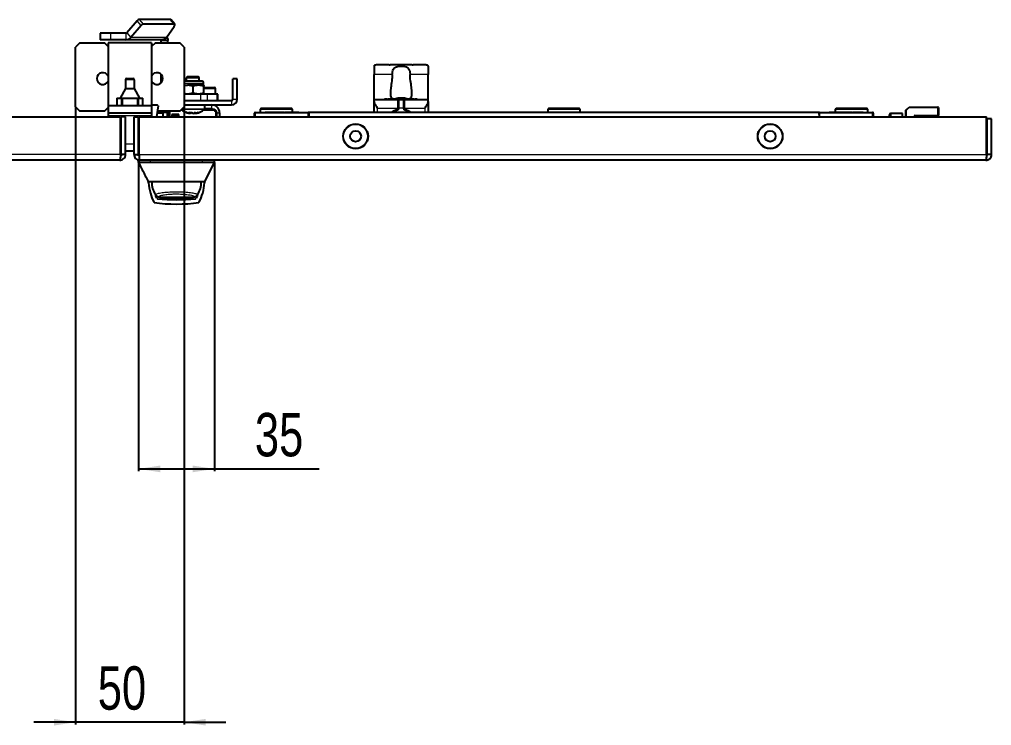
# Model space of a CAD drawing. Header units: millimetres. Extents: x -981 to 2790, y -1547 to 1219.
# Drawn here: x 1969.4 to 2417.3, y -1547.3 to -1221.9 of the extents above; entities that cross this region are included whole.
import ezdxf

# ---------------------------------------------------------------- set-up
doc = ezdxf.new("R2010")
doc.units = ezdxf.units.MM
doc.layers.add('FORMAT', color=7, linetype='Continuous')
doc.styles.add('SLDTEXTSTYLE0', font='TXT', dxfattribs={"width": 0.75})
doc.dimstyles.new('SLDDIMSTYLE0', dxfattribs={"dimtxt": 20, "dimasz": 10, "dimexe": 0, "dimexo": 0.0625, "dimgap": 5, "dimtad": 2, "dimdec": 1, "dimrnd": 1e-09, "dimzin": 12, "dimdsep": 46, "dimtxsty": 'SLDTEXTSTYLE0', "dimsah": 1, "dimcen": 0.09, "dimadec": 0, "dimazin": 3, "dimtfac": 1, "dimtofl": 0, "dimtmove": 0, "dimatfit": 3, "dimfxl": 0, "dimfrac": 2, "dimtolj": 1, "dimtzin": 12, "dimarcsym": 0})
doc.dimstyles.new('SLDDIMSTYLE1', dxfattribs={"dimtxt": 20, "dimasz": 10, "dimexe": 0, "dimexo": 0.0625, "dimgap": 5, "dimtad": 2, "dimdec": 1, "dimrnd": 1e-09, "dimzin": 12, "dimdsep": 46, "dimtxsty": 'SLDTEXTSTYLE0', "dimsah": 1, "dimcen": 0.09, "dimadec": 0, "dimazin": 3, "dimtfac": 1, "dimtmove": 0, "dimatfit": 0, "dimfxl": 0, "dimfrac": 2, "dimtolj": 1, "dimtzin": 12, "dimarcsym": 0})

# ---------------------------------------------------------------- blocks, each defined once
blk = doc.blocks.new('_D_12')
at = {"layer": 'FORMAT'}
for p, q in [((1995.28, -1262.18), (1995.28, -1546.77)), ((2045.28, -1262.18), (2045.28, -1546.77)), ((1995.28, -1545.77), (1976.05, -1545.77)), ((2045.28, -1545.77), (1995.28, -1545.77)), ((2045.28, -1545.77), (2064.51, -1545.77))]:
    blk.add_line(p, q, dxfattribs=at)
for points in [[(1995.28, -1545.77), (1985.28, -1544.23), (1985.28, -1547.31)], [(2045.28, -1545.77), (2055.28, -1547.31), (2055.28, -1544.23)]]:
    blk.add_solid(points, dxfattribs=at)
at = {"layer": 'FORMAT', "insert": (2005.5, -1519.99), "char_height": 20, "attachment_point": 1, "style": 'SLDTEXTSTYLE0'}
blk.add_mtext('50', dxfattribs=at)
blk = doc.blocks.new('_D_13')
at = {"layer": 'FORMAT'}
for p, q in [((2024.28, -1287.78), (2024.28, -1430.03)), ((2059.28, -1287.78), (2059.28, -1430.03)), ((2024.28, -1429.03), (2059.28, -1429.03)), ((2059.28, -1429.03), (2107.44, -1429.03))]:
    blk.add_line(p, q, dxfattribs=at)
for points in [[(2024.28, -1429.03), (2034.28, -1430.57), (2034.28, -1427.49)], [(2059.28, -1429.03), (2049.28, -1427.49), (2049.28, -1430.57)]]:
    blk.add_solid(points, dxfattribs=at)
at = {"layer": 'FORMAT', "insert": (2077.88, -1403.25), "char_height": 20, "attachment_point": 1, "style": 'SLDTEXTSTYLE0'}
blk.add_mtext('35', dxfattribs=at)

msp = doc.modelspace()

# ---------------------------------------------------------------- linework, layer by layer
at = {"color": 7, "linetype": 'Continuous', "lineweight": 25}
for p, q in [((2023.63, -1222.62), (2018.87, -1228.11)), ((2038.88, -1221.91), (2024.74, -1221.91)), ((2041, -1224.13), (2039.17, -1222.01)), ((2025.47, -1224.74), (2020.71, -1230.24)), ((2040.72, -1224.03), (2026.58, -1224.03)), ((2037.17, -1230.24), (2040.75, -1225.12)), ((2006.56, -1228.29), (2006.56, -1231.29)), ((2011.56, -1228.29), (2006.56, -1228.29)), ((2011.56, -1231.29), (2006.56, -1231.29)), ((2018.5, -1228.29), (2011.56, -1228.29)), ((2018.5, -1231.29), (2011.56, -1231.29)), ((2035.03, -1231.29), (2018.5, -1231.29)), ((2037.78, -1231.59), (2034.78, -1231.59)), ((2034.78, -1232.67), (2034.78, -1231.59)), ((2037.78, -1232.67), (2037.78, -1231.59)), ((1997.28, -1232.67), (1995.28, -1234.67)), ((1995.28, -1262.17), (1995.28, -1234.67)), ((1997.28, -1232.67), (2008.53, -1232.67)), ((2010.28, -1234.42), (2008.53, -1232.67)), ((2030.28, -1232.67), (2010.28, -1232.67)), ((2010.28, -1232.67), (2010.28, -1261.67)), ((2032.03, -1232.67), (2030.28, -1234.42)), ((2030.28, -1232.67), (2030.28, -1261.67)), ((2032.03, -1232.67), (2043.28, -1232.67)), ((2045.28, -1234.67), (2043.28, -1232.67)), ((2045.28, -1234.67), (2045.28, -1262.17)), ((2132.78, -1243.44), (2132.78, -1247.27)), ((2139.8, -1242.88), (2134.28, -1242.88)), ((2140.69, -1242.83), (2140.17, -1242.83)), ((2149.88, -1242.77), (2140.69, -1242.77)), ((2150.4, -1242.83), (2149.88, -1242.82)), ((2156.28, -1242.88), (2150.76, -1242.88)), ((2157.78, -1243.44), (2157.78, -1247.27)), ((2018.77, -1249.17), (2021.78, -1249.17)), ((2034.78, -1247.92), (2034.78, -1247.29)), ((2034.78, -1247.92), (2035.23, -1247.92)), ((2034.78, -1251.06), (2034.78, -1247.92)), ((2046.78, -1248.27), (2046.28, -1248.77)), ((2046.28, -1248.77), (2046.28, -1250.27)), ((2052.02, -1248.77), (2046.28, -1248.77)), ((2046.78, -1248.27), (2051.57, -1248.27)), ((2051.57, -1248.27), (2051.78, -1248.27)), ((2052.28, -1248.77), (2051.78, -1248.27)), ((2052.28, -1248.77), (2052.02, -1248.77)), ((2052.28, -1250.27), (2052.28, -1248.77)), ((2067.78, -1258.67), (2067.78, -1249.27)), ((2069.78, -1249.27), (2067.78, -1249.27)), ((2069.78, -1258.67), (2069.78, -1249.27)), ((2132.78, -1258.77), (2132.78, -1247.27)), ((2157.78, -1258.77), (2157.78, -1247.27)), ((2018.27, -1253.67), (2015.78, -1258.17)), ((2018.27, -1249.67), (2018.27, -1253.67)), ((2018.27, -1253.67), (2022.28, -1253.67)), ((2022.28, -1249.67), (2022.28, -1253.67)), ((2022.28, -1253.67), (2024.78, -1258.17)), ((2045.31, -1250.27), (2045.28, -1250.27)), ((2045.28, -1252.27), (2046.88, -1252.27)), ((2045.31, -1250.27), (2053.25, -1250.27)), ((2049.42, -1252.72), (2046.88, -1252.27)), ((2051.88, -1252.27), (2046.88, -1252.27)), ((2049.42, -1255.83), (2049.42, -1252.72)), ((2054.35, -1252.72), (2051.88, -1252.27)), ((2054.28, -1252.27), (2051.88, -1252.27)), ((2054.28, -1252.27), (2054.28, -1251.31)), ((2054.28, -1252.28), (2054.28, -1252.27)), ((2054.34, -1252.31), (2054.28, -1252.28)), ((2054.34, -1252.37), (2054.3, -1252.34)), ((2054.35, -1255.83), (2054.35, -1252.72)), ((2054.35, -1253.27), (2059.18, -1253.27)), ((2059.78, -1256.27), (2059.78, -1253.87)), ((2014.28, -1258.17), (2014.28, -1261.67)), ((2014.28, -1258.17), (2015.78, -1258.17)), ((2015.78, -1258.17), (2024.78, -1258.17)), ((2016.78, -1258.17), (2016.78, -1261.67)), ((2023.78, -1258.17), (2023.78, -1261.67)), ((2024.78, -1258.17), (2026.28, -1258.17)), ((2026.28, -1261.67), (2026.28, -1258.17)), ((2052.97, -1256.27), (2045.28, -1256.27)), ((2049.42, -1255.83), (2046.88, -1256.27)), ((2054.35, -1255.83), (2051.88, -1256.27)), ((2056.05, -1256.27), (2052.97, -1256.27)), ((2054.28, -1256.27), (2054.28, -1256.27)), ((2060.51, -1256.27), (2056.05, -1256.27)), ((2060.78, -1256.27), (2060.51, -1256.27)), ((2060.78, -1259.27), (2060.78, -1256.27)), ((2140.43, -1254.56), (2140.43, -1257.15)), ((2144.56, -1258.45), (2144.53, -1258.22)), ((2144.77, -1258.45), (2144.76, -1258.15)), ((2146.23, -1258.18), (2146.23, -1258.15)), ((2146.78, -1258.26), (2146.79, -1258.22)), ((2150.13, -1257.15), (2150.13, -1254.56)), ((1995.28, -1262.17), (1997.28, -1264.17)), ((2008.53, -1264.17), (2010.28, -1262.42)), ((2030.28, -1261.67), (2010.28, -1261.67)), ((2010.28, -1261.67), (2010.28, -1265.17)), ((2030.28, -1261.27), (2032.91, -1261.27)), ((2030.28, -1261.67), (2030.28, -1265.17)), ((2033.34, -1261.71), (2032.61, -1266.77)), ((2033.34, -1261.71), (2032.91, -1261.27)), ((2043.28, -1264.17), (2045.28, -1262.17)), ((2045.28, -1259.27), (2067.18, -1259.27)), ((2045.28, -1261.27), (2067.18, -1261.27)), ((2054.78, -1263.27), (2054.78, -1261.27)), ((2080.78, -1262.77), (2080.28, -1263.27)), ((2080.78, -1262.77), (2094.78, -1262.77)), ((2095.28, -1263.27), (2094.78, -1262.77)), ((2132.78, -1259.65), (2132.78, -1258.77)), ((2132.78, -1258.77), (2146.28, -1258.77)), ((2132.78, -1264.77), (2132.78, -1259.65)), ((2137.66, -1258.67), (2137.66, -1258.77)), ((2137.8, -1258.67), (2137.8, -1258.77)), ((2137.92, -1258.67), (2137.92, -1258.77)), ((2138.73, -1258.67), (2137.92, -1258.67)), ((2138.73, -1258.67), (2138.73, -1258.77)), ((2138.88, -1258.67), (2138.88, -1258.77)), ((2139, -1258.67), (2139, -1258.77)), ((2139.34, -1258.67), (2139.34, -1258.77)), ((2139.52, -1258.67), (2139.52, -1258.77)), ((2140.05, -1258.67), (2140.05, -1258.77)), ((2140.53, -1258.67), (2140.53, -1258.77)), ((2140.7, -1258.67), (2140.7, -1258.77)), ((2141.16, -1258.67), (2141.16, -1258.77)), ((2141.3, -1258.67), (2141.3, -1258.77)), ((2141.42, -1258.67), (2141.42, -1258.77)), ((2141.73, -1258.67), (2141.73, -1258.77)), ((2143.01, -1258.67), (2141.89, -1258.67)), ((2143.01, -1258.67), (2143.01, -1258.77)), ((2143.15, -1258.67), (2143.15, -1258.77)), ((2143.34, -1258.67), (2143.34, -1258.77)), ((2143.35, -1258.67), (2143.35, -1258.77)), ((2143.94, -1258.67), (2143.35, -1258.67)), ((2143.94, -1258.67), (2143.94, -1258.77)), ((2144.84, -1258.67), (2144.27, -1258.67)), ((2144.28, -1258.77), (2146.28, -1258.77)), ((2144.28, -1262.77), (2144.28, -1258.77)), ((2144.28, -1262.77), (2144.28, -1262.81)), ((2144.84, -1258.67), (2144.84, -1258.77)), ((2144.85, -1258.67), (2144.85, -1258.77)), ((2144.85, -1258.67), (2145.03, -1258.67)), ((2145.03, -1258.67), (2145.03, -1258.67)), ((2145.03, -1258.67), (2145.03, -1258.77)), ((2145.05, -1258.67), (2145.05, -1258.77)), ((2145.2, -1258.67), (2145.2, -1258.77)), ((2146, -1258.67), (2145.2, -1258.67)), ((2146, -1258.67), (2146, -1258.77)), ((2146.14, -1258.67), (2146.14, -1258.77)), ((2146.17, -1258.71), (2146.55, -1258.7)), ((2146.26, -1258.67), (2146.26, -1258.77)), ((2146.28, -1258.77), (2146.28, -1262.77)), ((2146.28, -1262.81), (2146.28, -1262.77)), ((2146.69, -1258.67), (2146.69, -1258.77)), ((2146.78, -1258.77), (2157.78, -1258.77)), ((2146.82, -1258.67), (2146.82, -1258.77)), ((2147.18, -1258.67), (2147.18, -1258.77)), ((2147.44, -1258.67), (2147.44, -1258.77)), ((2147.56, -1258.67), (2147.56, -1258.77)), ((2147.7, -1258.67), (2147.7, -1258.77)), ((2147.82, -1258.67), (2147.82, -1258.77)), ((2148.25, -1258.67), (2148.25, -1258.77)), ((2148.28, -1258.67), (2148.25, -1258.67)), ((2148.29, -1258.67), (2148.29, -1258.77)), ((2148.32, -1258.67), (2148.32, -1258.77)), ((2148.49, -1258.67), (2148.49, -1258.77)), ((2148.84, -1258.67), (2148.84, -1258.77)), ((2149.33, -1258.67), (2149.33, -1258.77)), ((2149.52, -1258.67), (2149.52, -1258.77)), ((2149.87, -1258.67), (2149.87, -1258.77)), ((2150.02, -1258.67), (2150.02, -1258.77)), ((2151.08, -1258.67), (2150.02, -1258.67)), ((2151.08, -1258.67), (2151.08, -1258.77)), ((2151.39, -1258.67), (2151.39, -1258.77)), ((2151.56, -1258.67), (2151.56, -1258.77)), ((2151.93, -1258.67), (2151.93, -1258.77)), ((2152.69, -1258.67), (2151.93, -1258.67)), ((2152.69, -1258.67), (2152.69, -1258.77)), ((2157.78, -1259.65), (2157.78, -1258.77)), ((2157.78, -1259.65), (2157.78, -1264.77)), ((2213.28, -1262.77), (2212.78, -1263.27)), ((2213.28, -1262.77), (2227.28, -1262.77)), ((2227.78, -1263.27), (2227.28, -1262.77)), ((2345.78, -1262.77), (2345.28, -1263.27)), ((2345.78, -1262.77), (2359.78, -1262.77)), ((2360.28, -1263.27), (2359.78, -1262.77)), ((2377.78, -1263.77), (2379.28, -1262.27)), ((2379.36, -1262.47), (2379.28, -1262.27)), ((2379.28, -1262.27), (2392.58, -1262.27)), ((2392.78, -1262.47), (2392.78, -1266.07)), ((1625.58, -1266.77), (2015.98, -1266.77)), ((2008.53, -1264.17), (1997.28, -1264.17)), ((2030.28, -1265.17), (2010.28, -1265.17)), ((2010.28, -1265.17), (2010.28, -1266.26)), ((2010.28, -1266.26), (2010.28, -1266.77)), ((2015.98, -1284.17), (2015.98, -1266.77)), ((2018.28, -1266.77), (2016.28, -1266.77)), ((2016.28, -1284.17), (2016.28, -1266.77)), ((2018.28, -1284.17), (2018.28, -1266.77)), ((2022.28, -1266.77), (2024.28, -1266.77)), ((2022.28, -1284.17), (2022.28, -1266.77)), ((2024.28, -1284.17), (2024.28, -1266.77)), ((2024.58, -1284.17), (2024.58, -1266.77)), ((2024.58, -1266.77), (2414.98, -1266.77)), ((2030.28, -1265.17), (2030.28, -1266.26)), ((2030.28, -1266.26), (2030.28, -1266.77)), ((2035.58, -1265.17), (2032.84, -1265.17)), ((2043.28, -1264.17), (2032.99, -1264.17)), ((2035.65, -1264.17), (2035.58, -1264.87)), ((2035.58, -1266.77), (2035.58, -1264.87)), ((2037.58, -1266.77), (2037.58, -1264.87)), ((2038.28, -1265.17), (2037.58, -1265.17)), ((2038.28, -1265.17), (2038.28, -1266.67)), ((2039.68, -1265.72), (2039.68, -1266.67)), ((2042.88, -1265.72), (2039.68, -1265.72)), ((2039.68, -1266.47), (2042.88, -1266.47)), ((2042.88, -1266.67), (2042.88, -1265.72)), ((2047.92, -1265.13), (2047.92, -1265.17)), ((2048.22, -1264.72), (2048.22, -1265.17)), ((2048.22, -1265.17), (2048.22, -1264.72)), ((2048.39, -1265.17), (2048.22, -1265.14)), ((2048.39, -1264.71), (2048.39, -1265.17)), ((2048.43, -1265.17), (2048.43, -1264.71)), ((2049.19, -1265.09), (2049.19, -1265.17)), ((2049.22, -1265.11), (2049.22, -1265.17)), ((2049.28, -1265.14), (2049.22, -1265.17)), ((2050.13, -1265.17), (2050.13, -1264.85)), ((2050.34, -1265.17), (2050.34, -1265.14)), ((2050.63, -1265.07), (2050.63, -1265.17)), ((2050.66, -1265.07), (2050.66, -1265.17)), ((2058.28, -1263.17), (2054.74, -1263.17)), ((2060.28, -1266.77), (2060.28, -1265.17)), ((2061.58, -1264.87), (2061.58, -1266.77)), ((2077.78, -1266.77), (2077.78, -1265.07)), ((2078.08, -1264.77), (2102.48, -1264.77)), ((2080.28, -1263.27), (2080.28, -1264.77)), ((2095.28, -1263.27), (2080.28, -1263.27)), ((2082.64, -1264.57), (2082.64, -1264.77)), ((2086.45, -1264.57), (2086.45, -1264.77)), ((2086.45, -1264.57), (2087.24, -1264.57)), ((2087.24, -1264.57), (2087.24, -1264.77)), ((2087.24, -1264.57), (2089.12, -1264.57)), ((2088.58, -1264.57), (2088.58, -1264.55)), ((2089.12, -1264.57), (2089.12, -1264.77)), ((2089.12, -1264.57), (2090.17, -1264.57)), ((2090.17, -1264.57), (2090.17, -1264.77)), ((2090.17, -1264.57), (2091.57, -1264.57)), ((2091.74, -1264.55), (2091.74, -1264.77)), ((2091.83, -1264.57), (2091.83, -1264.77)), ((2091.83, -1264.57), (2093.18, -1264.57)), ((2093.18, -1264.57), (2093.18, -1264.77)), ((2093.18, -1264.57), (2095.17, -1264.57)), ((2095.17, -1264.57), (2095.17, -1264.77)), ((2095.17, -1264.57), (2098.13, -1264.57)), ((2095.28, -1264.57), (2095.28, -1263.27)), ((2098.13, -1264.57), (2098.13, -1264.77)), ((2337.78, -1264.77), (2102.78, -1264.77)), ((2102.78, -1264.77), (2102.78, -1265.07)), ((2102.78, -1265.07), (2102.78, -1265.72)), ((2102.78, -1265.72), (2102.78, -1266.77)), ((2212.78, -1263.27), (2212.78, -1264.77)), ((2227.78, -1263.27), (2212.78, -1263.27)), ((2227.78, -1264.77), (2227.78, -1263.27)), ((2337.78, -1264.77), (2337.78, -1265.07)), ((2337.78, -1265.72), (2337.78, -1265.07)), ((2337.78, -1265.72), (2337.78, -1266.77)), ((2338.08, -1264.77), (2362.48, -1264.77)), ((2342.43, -1264.57), (2342.43, -1264.77)), ((2342.43, -1264.57), (2342.78, -1264.57)), ((2342.78, -1264.57), (2342.78, -1264.77)), ((2342.78, -1264.57), (2343.03, -1264.57)), ((2343.03, -1264.57), (2343.03, -1264.77)), ((2343.03, -1264.57), (2343.14, -1264.57)), ((2343.14, -1264.57), (2343.14, -1264.77)), ((2344.17, -1264.57), (2344.17, -1264.77)), ((2344.17, -1264.57), (2344.84, -1264.57)), ((2344.84, -1264.57), (2344.84, -1264.77)), ((2344.84, -1264.57), (2345.18, -1264.57)), ((2345.18, -1264.57), (2345.18, -1264.77)), ((2345.28, -1263.27), (2345.28, -1264.57)), ((2360.28, -1263.27), (2345.28, -1263.27)), ((2348.49, -1264.77), (2348.49, -1264.55)), ((2348.63, -1264.57), (2349.41, -1264.57)), ((2349.41, -1264.57), (2349.41, -1264.77)), ((2349.41, -1264.57), (2350.2, -1264.57)), ((2350.2, -1264.57), (2350.2, -1264.77)), ((2350.2, -1264.57), (2350.69, -1264.57)), ((2350.69, -1264.57), (2350.69, -1264.77)), ((2350.69, -1264.57), (2352.08, -1264.57)), ((2351.72, -1264.55), (2351.72, -1264.57)), ((2352.08, -1264.57), (2352.08, -1264.77)), ((2352.08, -1264.57), (2353.13, -1264.57)), ((2353.13, -1264.57), (2353.13, -1264.77)), ((2354.17, -1264.57), (2354.17, -1264.77)), ((2354.17, -1264.57), (2356.14, -1264.57)), ((2356.14, -1264.57), (2356.14, -1264.77)), ((2356.14, -1264.57), (2358.13, -1264.57)), ((2358.13, -1264.57), (2358.13, -1264.77)), ((2360.28, -1264.77), (2360.28, -1263.27)), ((2362.78, -1265.07), (2362.78, -1266.77)), ((2370.28, -1266.77), (2370.28, -1265.87)), ((2376.28, -1265.27), (2370.88, -1265.27)), ((2376.28, -1266.77), (2376.28, -1265.27)), ((2377.78, -1266.77), (2377.78, -1263.77)), ((2377.98, -1263.86), (2377.78, -1263.77)), ((2381.78, -1266.47), (2381.78, -1266.77)), ((2392.58, -1266.27), (2381.98, -1266.27)), ((2392.78, -1266.47), (2392.78, -1266.07)), ((2392.78, -1266.47), (2392.78, -1266.77)), ((2414.98, -1284.17), (2414.98, -1266.77)), ((2417.28, -1267.77), (2415.28, -1267.77)), ((2415.28, -1284.17), (2415.28, -1267.77)), ((2417.28, -1284.17), (2417.28, -1267.77)), ((2016.28, -1282.67), (2015.98, -1282.67)), ((2018.28, -1284.17), (2016.28, -1284.17)), ((2016.28, -1284.35), (2016.28, -1284.77)), ((2022.28, -1282.67), (2018.28, -1282.67)), ((2022.28, -1284.17), (2024.28, -1284.17)), ((2024.28, -1284.77), (2024.28, -1284.17)), ((2417.28, -1284.17), (2415.28, -1284.17)), ((2015.68, -1286.77), (1625.88, -1286.77)), ((2024.28, -1287.77), (2024.28, -1286.77)), ((2024.88, -1286.77), (2024.28, -1286.77)), ((2414.68, -1286.77), (2024.88, -1286.77)), ((2053.78, -1287.77), (2029.78, -1287.77)), ((2054.78, -1296.77), (2059.31, -1287.72)), ((2059.28, -1287.77), (2059.28, -1286.77)), ((2031.18, -1296.77), (2028.78, -1296.77)), ((2028.82, -1296.77), (2028.82, -1296.98)), ((2052.38, -1296.77), (2031.18, -1296.77)), ((2054.78, -1296.77), (2052.38, -1296.77)), ((2054.74, -1296.98), (2054.74, -1296.77)), ((2035.95, -1303.76), (2047.54, -1303.76)), ((2035.95, -1303.76), (2036.1, -1303.76))]:
    msp.add_line(p, q, dxfattribs=at)
at = {"color": 8, "linetype": 'Continuous', "lineweight": 18}
for p, q in [((2025.47, -1224.74), (2023.63, -1222.62)), ((2026.58, -1224.03), (2024.74, -1221.91)), ((2040.72, -1224.03), (2038.88, -1221.91)), ((2011.56, -1231.29), (2011.56, -1228.29)), ((2018.5, -1228.29), (2018.5, -1231.29)), ((2018.87, -1228.11), (2020.71, -1230.24)), ((2037.17, -1230.24), (2020.71, -1230.24)), ((2141.19, -1247.27), (2132.78, -1247.27)), ((2157.78, -1247.27), (2149.37, -1247.27)), ((2022.28, -1249.67), (2018.27, -1249.67)), ((2045.28, -1251.31), (2054.28, -1251.31)), ((2059.78, -1253.87), (2054.35, -1253.87)), ((2016.28, -1258.17), (2016.28, -1261.67)), ((2024.28, -1258.17), (2024.28, -1261.67)), ((2052.97, -1259.27), (2052.97, -1256.27)), ((2056.05, -1259.27), (2056.05, -1256.27)), ((2060.51, -1259.27), (2060.51, -1256.27)), ((2057.98, -1263.27), (2057.98, -1261.27)), ((2067.18, -1259.27), (2067.18, -1261.27)), ((2067.78, -1258.67), (2069.78, -1258.67)), ((2134.28, -1262.77), (2143.78, -1262.77)), ((2134.28, -1262.77), (2134.28, -1264.77)), ((2141.89, -1258.67), (2141.89, -1258.77)), ((2143.78, -1262.77), (2143.78, -1258.77)), ((2143.78, -1262.77), (2144.28, -1262.77)), ((2143.78, -1262.81), (2143.78, -1262.77)), ((2143.78, -1262.81), (2144.28, -1262.81)), ((2146.28, -1262.77), (2144.28, -1262.77)), ((2146.28, -1262.77), (2146.78, -1262.77)), ((2146.28, -1262.81), (2146.78, -1262.81)), ((2146.78, -1258.77), (2146.78, -1262.77)), ((2146.78, -1262.77), (2146.78, -1262.81)), ((2146.78, -1262.77), (2156.28, -1262.77)), ((2156.28, -1264.77), (2156.28, -1262.77)), ((2379.36, -1262.47), (2377.98, -1263.86)), ((2392.58, -1262.47), (2379.36, -1262.47)), ((2392.58, -1262.47), (2392.58, -1262.27)), ((2392.58, -1266.07), (2392.58, -1262.47)), ((2392.78, -1262.47), (2392.58, -1262.47)), ((2030.28, -1266.26), (2010.28, -1266.26)), ((2032.9, -1264.77), (2035.58, -1264.77)), ((2037.58, -1264.87), (2035.58, -1264.87)), ((2037.58, -1264.77), (2038.36, -1264.77)), ((2038.78, -1266.77), (2038.78, -1265.17)), ((2043.78, -1263.67), (2044.47, -1263.67)), ((2054.22, -1263.47), (2043.98, -1263.47)), ((2054.31, -1263.27), (2044.18, -1263.27)), ((2054.1, -1263.67), (2058.28, -1263.67)), ((2054.68, -1263.47), (2054.22, -1263.47)), ((2054.78, -1263.27), (2054.31, -1263.27)), ((2059.78, -1265.17), (2059.78, -1266.77)), ((2060.22, -1264.87), (2061.58, -1264.87)), ((2078.08, -1265.07), (2077.78, -1265.07)), ((2078.08, -1264.77), (2078.08, -1265.07)), ((2078.08, -1265.07), (2078.08, -1266.77)), ((2102.48, -1265.07), (2078.08, -1265.07)), ((2083.87, -1264.57), (2083.87, -1264.77)), ((2102.48, -1264.77), (2102.48, -1265.07)), ((2102.48, -1266.77), (2102.48, -1265.07)), ((2102.78, -1265.07), (2102.48, -1265.07)), ((2143.42, -1263.29), (2143.56, -1263.77)), ((2147.01, -1263.77), (2147.14, -1263.29)), ((2338.08, -1265.07), (2337.78, -1265.07)), ((2338.08, -1265.07), (2338.08, -1264.77)), ((2362.48, -1265.07), (2338.08, -1265.07)), ((2338.08, -1265.07), (2338.08, -1266.77)), ((2346.91, -1264.57), (2346.91, -1264.77)), ((2362.48, -1264.77), (2362.48, -1265.07)), ((2362.48, -1266.77), (2362.48, -1265.07)), ((2362.78, -1265.07), (2362.48, -1265.07)), ((2370.88, -1265.27), (2370.88, -1266.77)), ((2377.98, -1263.86), (2377.98, -1266.77)), ((2381.58, -1266.77), (2381.58, -1266.47)), ((2381.78, -1266.47), (2381.58, -1266.47)), ((2381.98, -1266.47), (2381.78, -1266.47)), ((2381.98, -1266.07), (2392.58, -1266.07)), ((2381.98, -1266.27), (2381.98, -1266.07)), ((2381.98, -1266.27), (2381.98, -1266.47)), ((2392.58, -1266.47), (2381.98, -1266.47)), ((2381.98, -1266.47), (2381.98, -1266.77)), ((2392.78, -1266.07), (2392.58, -1266.07)), ((2392.58, -1266.27), (2392.58, -1266.07)), ((2392.58, -1266.27), (2392.58, -1266.47)), ((2392.78, -1266.47), (2392.58, -1266.47)), ((2392.58, -1266.77), (2392.58, -1266.47)), ((2016.28, -1279.41), (2015.98, -1279.41)), ((2022.28, -1279.41), (2018.28, -1279.41)), ((2015.98, -1284.17), (1625.58, -1284.17)), ((2024.58, -1284.17), (2414.98, -1284.17)), ((2029.78, -1287.77), (2029.78, -1286.77)), ((2053.78, -1287.77), (2053.78, -1286.77))]:
    msp.add_line(p, q, dxfattribs=at)
at = {"color": 7, "linetype": 'Continuous', "lineweight": 25, "flags": 128}
for points in [[(2040.75, -1225.12), (2040.89, -1224.89), (2040.99, -1224.68), (2041.05, -1224.5), (2041.07, -1224.33), (2041.05, -1224.2), (2040.98, -1224.11), (2040.87, -1224.05), (2040.72, -1224.03)], [(2050.63, -1265.13), (2050.62, -1265.13), (2050.34, -1265.17)], [(2415.28, -1273.27), (2415.14, -1273.02), (2414.98, -1272.76)], [(2414.98, -1281.79), (2415.14, -1281.52), (2415.28, -1281.27)], [(2032.66, -1304.21), (2032.3, -1303.31), (2032.2, -1303.04)], [(2051.47, -1302.72), (2051.25, -1303.31), (2050.9, -1304.21)]]:
    msp.add_lwpolyline(points, dxfattribs=at)
at = {"color": 8, "linetype": 'Continuous', "lineweight": 18, "flags": 128}
for points in [[(2414.98, -1273.35), (2415.27, -1273.94), (2415.28, -1273.96)], [(2415.28, -1280.59), (2415.27, -1280.61), (2414.98, -1281.2)]]:
    msp.add_lwpolyline(points, dxfattribs=at)
at = {"color": 7, "linetype": 'Continuous', "lineweight": 25}
for centre, radius in [((2124.28, -1275.77), 5.75), ((2315.28, -1275.77), 5.75), ((2124.28, -1275.77), 2.5), ((2315.28, -1275.77), 2.5)]:
    msp.add_circle(centre, radius, dxfattribs=at)
at = {"color": 8, "linetype": 'Continuous', "lineweight": 18}
for centre in [(2124.28, -1275.77), (2315.28, -1275.77)]:
    msp.add_circle(centre, 5.5, dxfattribs=at)
at = {"color": 7, "linetype": 'Continuous', "lineweight": 25}
for centre, radius, start, end in [((2025.16, -1223.79), 1.93, 102.4839, 142.4022), ((2038.92, -1222.25), 0.349, 43.9283, 95.9288), ((2027, -1225.91), 1.93, 102.4839, 142.4022), ((2018.49, -1227.8), 0.488, 270.8794, 320.2435), ((2018.46, -1228.36), 2.93, 270.8794, 320.2435), ((2007.78, -1249.17), 2.75, 24.62, 335.38), ((2018.77, -1249.67), 0.5, 90, 180), ((2021.78, -1249.67), 0.5, 0, 90), ((2032.78, -1249.17), 2.75, 204.62, 155.38), ((2053.25, -1251.31), 1.03, 0, 90), ((2059.18, -1253.87), 0.6, 0, 90), ((2145.28, -1266.07), 8, 100.361, 108.4448), ((2144.52, -1261.93), 3.79, 92.8918, 101.4174), ((2145.4, -1260.4), 2.34, 111.7218, 124.6037), ((2144.6, -1265.71), 7.26, 85.7578, 94.2422), ((2144.24, -1258.74), 0.598, 60.5239, 80.9896), ((2145.03, -1265.7), 7.56, 92.0564, 94.6598), ((2144.55, -1262.49), 4.35, 79.331, 87.2142), ((2148.53, -1259.2), 3.47, 163.5344, 167.7658), ((2146.01, -1262.49), 4.35, 92.7858, 100.669), ((2145.53, -1265.69), 7.54, 81.9171, 87.9462), ((2146.31, -1258.67), 0.529, 98.3794, 107.9547), ((2146.04, -1261.93), 3.79, 78.5826, 87.1082), ((2145.21, -1264.49), 6.42, 69.7014, 77.5656), ((2145.28, -1266.07), 8, 70.1746, 79.639), ((2145.28, -1266.03), 7.96, 71.9524, 79.1092), ((2147.59, -1259.07), 0.629, 75.5606, 104.4394), ((2057.98, -1264.87), 3.6, 0, 90), ((2067.18, -1258.67), 2.6, 270, 0), ((2067.18, -1258.67), 0.6, 270, 0), ((2143.28, -1262.81), 1, 286.0134, 0), ((2147.28, -1262.81), 1, 180, 253.9866), ((2392.58, -1262.47), 0.2, 0, 90), ((2039.18, -1264.87), 1.6, 154.0555, 180), ((2049.28, -1256.27), 9, 233.1301, 260.0618), ((2049.4, -1256.55), 8.7, 247.0438, 262.1958), ((2048.99, -1258.49), 6.77, 243.8434, 260.9245), ((2048.03, -1257.65), 7.07, 264.247, 275.753), ((2049.05, -1262.52), 2.78, 231.3972, 252.5593), ((2048.61, -1260.39), 4.83, 261.5144, 261.8434), ((2048.43, -1265.01), 0.261, 216.1514, 217.2521), ((2049.36, -1256.33), 8.89, 263.7673, 264.0104), ((2049.95, -1262.3), 2.97, 239.1789, 255.2323), ((2050.12, -1263.56), 1.79, 219.0744, 243.9708), ((2048.55, -1260.96), 4.26, 278.6965, 279.0465), ((2050.01, -1260.96), 4.26, 260.9535, 261.3035), ((2048.53, -1262.1), 3.19, 285.2264, 309.2989), ((2049.12, -1264.03), 1.52, 311.5988, 339.6464), ((2049.2, -1256.33), 8.89, 275.9896, 276.2327), ((2049, -1258.17), 7.09, 279.4428, 293.2387), ((2049.95, -1260.39), 4.83, 278.1566, 278.4856), ((2049.43, -1257.12), 8.14, 278.7231, 291.6408), ((2049.28, -1256.27), 9, 279.9382, 306.8699), ((2052.11, -1263.32), 1.4, 257.0541, 282.9459), ((2054.53, -1263.27), 0.25, 306.8699, 0), ((2078.08, -1265.07), 0.3, 90, 180), ((2102.48, -1265.07), 0.3, 0, 90), ((2145.28, -1269.77), 6.25, 106.0134, 126.8699), ((2145.28, -1269.77), 6.25, 53.1301, 73.9866), ((2338.08, -1265.07), 0.3, 90, 180), ((2362.48, -1265.07), 0.3, 0, 90), ((2370.88, -1265.87), 0.6, 90, 180), ((2381.98, -1266.47), 0.2, 90, 180), ((2392.58, -1266.07), 0.2, 270, 0), ((2407.78, -1277.27), 7.5, 343.7398, 16.2602), ((2020.84, -1296.98), 7.98, 358.267, 359.9999), ((2055.67, -1294.42), 27, 185.961, 206.1695), ((2041.78, -1296.77), 11.4, 180, 210.8742), ((2041.78, -1296.77), 11.4, 329.0561, 0), ((2027.89, -1294.42), 27, 333.8305, 354.0392), ((2062.72, -1296.98), 7.98, 180, 181.7325), ((2041.78, -1224.98), 82, 262.7534, 277.2466), ((2033.12, -1304.01), 0.5, 203.0437, 263.7491), ((2041.78, -1224.98), 80, 263.7491, 276.2509), ((2050.44, -1304.01), 0.5, 276.2509, 336.9563)]:
    msp.add_arc(centre, radius, start, end, dxfattribs=at)
at = {"color": 8, "linetype": 'Continuous', "lineweight": 18}
for centre, radius, start, end in [((2143.28, -1262.81), 0.5, 286.0134, 0), ((2147.28, -1262.81), 0.5, 180, 253.9866), ((2145.28, -1269.77), 6.75, 106.0134, 132.2054), ((2145.28, -1269.77), 6.75, 47.7946, 73.9866), ((2381.98, -1266.47), 0.4, 90, 180)]:
    msp.add_arc(centre, radius, start, end, dxfattribs=at)
at = {"color": 7, "linetype": 'Continuous', "lineweight": 25}
for points in [[(2034.48, -1231.29), (2034.56, -1231.31), (2034.72, -1231.35), (2034.76, -1231.51), (2034.78, -1231.59)], [(2037.17, -1230.24), (2037.03, -1230.39), (2036.73, -1230.71), (2036.2, -1231.03), (2035.62, -1231.25), (2035.22, -1231.28), (2035.03, -1231.29)], [(2058.28, -1263.17), (2058.54, -1263.2), (2059.07, -1263.26), (2059.73, -1263.73), (2060.19, -1264.39), (2060.25, -1264.91), (2060.28, -1265.17)], [(2015.68, -1286.77), (2016.02, -1286.74), (2016.7, -1286.66), (2017.56, -1286.06), (2018.16, -1285.2), (2018.24, -1284.51), (2018.28, -1284.17)], [(2015.98, -1284.17), (2015.95, -1284.51), (2015.9, -1285.2), (2015.83, -1286.06), (2015.75, -1286.66), (2015.7, -1286.74), (2015.68, -1286.77)], [(2024.88, -1286.77), (2024.85, -1286.74), (2024.8, -1286.66), (2024.73, -1286.06), (2024.65, -1285.2), (2024.6, -1284.51), (2024.58, -1284.17)], [(2414.98, -1284.17), (2414.95, -1284.51), (2414.9, -1285.2), (2414.83, -1286.06), (2414.75, -1286.66), (2414.7, -1286.74), (2414.68, -1286.77)]]:
    msp.add_open_spline(points, degree=3, dxfattribs=at)
for points, knots in [([(2037.32, -1230.02), (2037.4, -1230.12), (2037.73, -1230.57), (2037.76, -1231.14), (2037.78, -1231.59)], [0, 0, 0, 0, 0.222729, 1, 1, 1, 1]), ([(2134.28, -1242.88), (2134.11, -1242.88), (2133.78, -1242.89), (2133.33, -1242.95), (2132.99, -1243.07), (2132.81, -1243.24), (2132.79, -1243.38), (2132.78, -1243.44)], [0, 0, 0, 0, 0.2129, 0.425707, 0.640613, 0.853382, 1, 1, 1, 1]), ([(2139.8, -1242.88), (2139.9, -1242.87), (2140.03, -1242.85), (2140.14, -1242.84), (2140.17, -1242.83)], [0, 0, 0, 0, 0.789403, 1, 1, 1, 1]), ([(2141.19, -1247.27), (2141.21, -1246.86), (2141.25, -1246.03), (2141.61, -1244.94), (2142.26, -1244.13), (2143.19, -1243.64), (2144.34, -1243.4), (2145.67, -1243.35), (2147.01, -1243.52), (2148.14, -1243.99), (2148.87, -1244.79), (2149.25, -1245.82), (2149.37, -1246.69), (2149.37, -1247.18), (2149.37, -1247.27)], [0, 0, 0, 0, 0.088505, 0.177138, 0.262858, 0.344694, 0.430485, 0.525193, 0.625645, 0.723911, 0.812494, 0.894483, 0.978997, 1, 1, 1, 1]), ([(2150.4, -1242.83), (2150.41, -1242.84), (2150.52, -1242.85), (2150.65, -1242.87), (2150.76, -1242.88)], [0, 0, 0, 0, 0.161974, 1, 1, 1, 1]), ([(2157.78, -1243.44), (2157.77, -1243.36), (2157.74, -1243.2), (2157.5, -1243.04), (2157.14, -1242.93), (2156.71, -1242.89), (2156.41, -1242.88), (2156.28, -1242.88)], [0, 0, 0, 0, 0.205683, 0.411346, 0.618649, 0.832339, 1, 1, 1, 1]), ([(2141.19, -1247.27), (2141.14, -1248.27), (2141.03, -1250.42), (2140.51, -1252.86), (2140.45, -1254.16), (2140.43, -1254.56)], [0, 0, 0, 0, 0.378823, 0.812228, 1, 1, 1, 1]), ([(2150.13, -1254.56), (2150.05, -1253.65), (2149.87, -1251.79), (2149.41, -1249.2), (2149.38, -1247.66), (2149.37, -1247.27)], [0, 0, 0, 0, 0.417668, 0.852903, 1, 1, 1, 1]), ([(2046.88, -1252.27), (2046.82, -1252.27), (2046.28, -1252.28), (2045.75, -1252.42), (2045.28, -1252.55)], [0, 0, 0, 0, 0.1109, 1, 1, 1, 1]), ([(2051.88, -1252.27), (2051.82, -1252.27), (2050.99, -1252.28), (2050.18, -1252.51), (2049.42, -1252.72)], [0, 0, 0, 0, 0.0702006, 1, 1, 1, 1]), ([(2054.28, -1252.27), (2054.28, -1252.28), (2054.31, -1252.31), (2054.33, -1252.55), (2054.35, -1252.72)], [0, 0, 0, 0, 0.268634, 1, 1, 1, 1]), ([(2046.88, -1256.27), (2046.82, -1256.27), (2046.28, -1256.27), (2045.75, -1256.13), (2045.28, -1256)], [0, 0, 0, 0, 0.1109, 1, 1, 1, 1]), ([(2051.88, -1256.27), (2051.82, -1256.27), (2050.99, -1256.27), (2050.18, -1256.04), (2049.42, -1255.83)], [0, 0, 0, 0, 0.070201, 1, 1, 1, 1]), ([(2054.28, -1256.27), (2054.28, -1256.27), (2054.31, -1256.24), (2054.33, -1256), (2054.35, -1255.83)], [0, 0, 0, 0, 0.268634, 1, 1, 1, 1]), ([(2140.43, -1257.15), (2140.47, -1257.42), (2140.56, -1257.96), (2141.35, -1258.42), (2142.34, -1258.62), (2143.12, -1258.66), (2143.4, -1258.67)], [0, 0, 0, 0, 0.289157, 0.579411, 0.847533, 1, 1, 1, 1]), ([(2147.29, -1258.67), (2147.72, -1258.64), (2148.63, -1258.57), (2149.57, -1258.26), (2150.06, -1257.78), (2150.11, -1257.33), (2150.13, -1257.15)], [0, 0, 0, 0, 0.255921, 0.530677, 0.799973, 1, 1, 1, 1]), ([(2132.78, -1259.65), (2132.8, -1259.82), (2132.86, -1260.25), (2133.33, -1261.19), (2133.86, -1262.09), (2134.21, -1262.66), (2134.28, -1262.77), (2134.28, -1262.77)], [0, 0, 0, 0, 0.19414, 0.485275, 0.898779, 0.996769, 1, 1, 1, 1]), ([(2137.8, -1258.67), (2137.78, -1258.67), (2137.74, -1258.67), (2137.69, -1258.67), (2137.66, -1258.67), (2137.66, -1258.67), (2137.66, -1258.67)], [0, 0, 0, 0, 0.280836, 0.55925, 0.779182, 1, 1, 1, 1]), ([(2137.92, -1258.67), (2137.92, -1258.67), (2137.92, -1258.67), (2137.89, -1258.67), (2137.85, -1258.67), (2137.82, -1258.67), (2137.8, -1258.67)], [0, 0, 0, 0, 0.2808879, 0.5594825, 0.7792702, 1, 1, 1, 1]), ([(2138.88, -1258.67), (2138.87, -1258.67), (2138.83, -1258.67), (2138.78, -1258.67), (2138.75, -1258.67), (2138.73, -1258.67)], [0, 0, 0, 0, 0.280638, 0.560877, 1, 1, 1, 1]), ([(2139, -1258.67), (2139, -1258.67), (2139, -1258.67), (2138.97, -1258.67), (2138.93, -1258.67), (2138.9, -1258.67), (2138.88, -1258.67)], [0, 0, 0, 0, 0.280941, 0.559114, 0.779089, 1, 1, 1, 1]), ([(2139.52, -1258.67), (2139.46, -1258.67), (2139.35, -1258.67), (2139.34, -1258.67), (2139.34, -1258.67)], [0, 0, 0, 0, 0.559312, 1, 1, 1, 1]), ([(2140.05, -1258.67), (2140, -1258.67), (2139.88, -1258.67), (2139.68, -1258.67), (2139.58, -1258.67), (2139.52, -1258.67)], [0, 0, 0, 0, 0.280496, 0.560765, 1, 1, 1, 1]), ([(2140.53, -1258.67), (2140.46, -1258.67), (2140.34, -1258.67), (2140.14, -1258.67), (2140.05, -1258.67)], [0, 0, 0, 0, 0.560137, 1, 1, 1, 1]), ([(2140.7, -1258.67), (2140.7, -1258.67), (2140.68, -1258.67), (2140.58, -1258.67), (2140.53, -1258.67)], [0, 0, 0, 0, 0.559914, 1, 1, 1, 1]), ([(2141.3, -1258.67), (2141.28, -1258.67), (2141.24, -1258.67), (2141.19, -1258.67), (2141.16, -1258.67), (2141.16, -1258.67), (2141.16, -1258.67)], [0, 0, 0, 0, 0.280765, 0.559178, 0.779175, 1, 1, 1, 1]), ([(2141.42, -1258.67), (2141.42, -1258.67), (2141.42, -1258.67), (2141.39, -1258.67), (2141.35, -1258.67), (2141.32, -1258.67), (2141.3, -1258.67)], [0, 0, 0, 0, 0.280828, 0.5594169, 0.7793931, 1, 1, 1, 1]), ([(2141.89, -1258.67), (2141.87, -1258.67), (2141.83, -1258.67), (2141.77, -1258.67), (2141.74, -1258.67), (2141.74, -1258.67), (2141.73, -1258.67)], [0, 0, 0, 0, 0.280951, 0.559967, 0.779431, 1, 1, 1, 1]), ([(2143.15, -1258.67), (2143.15, -1258.67), (2143.14, -1258.67), (2143.11, -1258.67), (2143.06, -1258.67), (2143.03, -1258.67), (2143.01, -1258.67)], [0, 0, 0, 0, 0.2807125, 0.5587014, 0.7790455, 1, 1, 1, 1]), ([(2143.35, -1258.67), (2143.35, -1258.67), (2143.34, -1258.67), (2143.34, -1258.67), (2143.34, -1258.67)], [0, 0, 0, 0, 0.560081, 1, 1, 1, 1]), ([(2143.78, -1258.77), (2143.78, -1258.77), (2143.79, -1258.77), (2143.79, -1258.77), (2143.8, -1258.77), (2143.84, -1258.77), (2143.96, -1258.77), (2144.18, -1258.77), (2144.25, -1258.77), (2144.28, -1258.77)], [0, 0, 0, 0, 0.00167, 0.003889, 0.009531, 0.034361, 0.132751, 0.526214, 1, 1, 1, 1]), ([(2144.12, -1258.67), (2144.1, -1258.67), (2144.05, -1258.67), (2143.98, -1258.67), (2143.96, -1258.67), (2143.94, -1258.67)], [0, 0, 0, 0, 0.281226, 0.561522, 1, 1, 1, 1]), ([(2144.85, -1258.67), (2144.85, -1258.67), (2144.85, -1258.67), (2144.84, -1258.67), (2144.84, -1258.67)], [0, 0, 0, 0, 0.559504, 1, 1, 1, 1]), ([(2145.2, -1258.67), (2145.18, -1258.67), (2145.14, -1258.67), (2145.08, -1258.67), (2145.05, -1258.67), (2145.05, -1258.67), (2145.05, -1258.67)], [0, 0, 0, 0, 0.280855, 0.559718, 0.779518, 1, 1, 1, 1]), ([(2146.14, -1258.67), (2146.12, -1258.67), (2146.08, -1258.67), (2146.03, -1258.67), (2146, -1258.67), (2146, -1258.67), (2146, -1258.67)], [0, 0, 0, 0, 0.280813, 0.559099, 0.77917, 1, 1, 1, 1]), ([(2146.26, -1258.67), (2146.26, -1258.67), (2146.26, -1258.67), (2146.23, -1258.67), (2146.19, -1258.67), (2146.16, -1258.67), (2146.14, -1258.67)], [0, 0, 0, 0, 0.280912, 0.559405, 0.779108, 1, 1, 1, 1]), ([(2146.28, -1258.77), (2146.32, -1258.77), (2146.4, -1258.77), (2146.66, -1258.77), (2146.78, -1258.77), (2146.78, -1258.77)], [0, 0, 0, 0, 0.475461, 0.994056, 1, 1, 1, 1]), ([(2146.69, -1258.67), (2146.67, -1258.67), (2146.63, -1258.67), (2146.58, -1258.67), (2146.55, -1258.67), (2146.55, -1258.67), (2146.55, -1258.67)], [0, 0, 0, 0, 0.280888, 0.559023, 0.779155, 1, 1, 1, 1]), ([(2146.82, -1258.67), (2146.81, -1258.67), (2146.81, -1258.67), (2146.79, -1258.67), (2146.74, -1258.67), (2146.71, -1258.67), (2146.69, -1258.67)], [0, 0, 0, 0, 0.2809002, 0.5594983, 0.7791483, 1, 1, 1, 1]), ([(2147.18, -1258.67), (2147.13, -1258.67), (2147.02, -1258.67), (2146.89, -1258.67), (2146.82, -1258.67), (2146.82, -1258.67), (2146.82, -1258.67)], [0, 0, 0, 0, 0.280935, 0.559487, 0.779245, 1, 1, 1, 1]), ([(2147.44, -1258.67), (2147.4, -1258.67), (2147.32, -1258.67), (2147.23, -1258.67), (2147.18, -1258.67)], [0, 0, 0, 0, 0.559441, 1, 1, 1, 1]), ([(2147.56, -1258.67), (2147.55, -1258.67), (2147.55, -1258.67), (2147.47, -1258.67), (2147.44, -1258.67)], [0, 0, 0, 0, 0.560313, 1, 1, 1, 1]), ([(2147.7, -1258.67), (2147.68, -1258.67), (2147.64, -1258.67), (2147.59, -1258.67), (2147.56, -1258.67), (2147.56, -1258.67), (2147.56, -1258.67)], [0, 0, 0, 0, 0.2809103, 0.559174, 0.7791663, 1, 1, 1, 1]), ([(2147.82, -1258.67), (2147.82, -1258.67), (2147.82, -1258.67), (2147.79, -1258.67), (2147.75, -1258.67), (2147.72, -1258.67), (2147.7, -1258.67)], [0, 0, 0, 0, 0.280849, 0.55949, 0.779158, 1, 1, 1, 1]), ([(2148.32, -1258.67), (2148.31, -1258.67), (2148.29, -1258.67), (2148.29, -1258.67), (2148.29, -1258.67)], [0, 0, 0, 0, 0.560691, 1, 1, 1, 1]), ([(2148.49, -1258.67), (2148.45, -1258.67), (2148.39, -1258.67), (2148.34, -1258.67), (2148.32, -1258.67)], [0, 0, 0, 0, 0.5595417, 1, 1, 1, 1]), ([(2148.84, -1258.67), (2148.77, -1258.67), (2148.64, -1258.67), (2148.54, -1258.67), (2148.49, -1258.67)], [0, 0, 0, 0, 0.560514, 1, 1, 1, 1]), ([(2149.33, -1258.67), (2149.25, -1258.67), (2149.12, -1258.67), (2148.92, -1258.67), (2148.84, -1258.67)], [0, 0, 0, 0, 0.559217, 1, 1, 1, 1]), ([(2149.52, -1258.67), (2149.52, -1258.67), (2149.51, -1258.67), (2149.38, -1258.67), (2149.33, -1258.67)], [0, 0, 0, 0, 0.5603404, 1, 1, 1, 1]), ([(2150.02, -1258.67), (2150, -1258.67), (2149.95, -1258.67), (2149.9, -1258.67), (2149.87, -1258.67), (2149.87, -1258.67), (2149.87, -1258.67)], [0, 0, 0, 0, 0.280872, 0.559701, 0.779382, 1, 1, 1, 1]), ([(2151.56, -1258.67), (2151.51, -1258.67), (2151.41, -1258.67), (2151.4, -1258.67), (2151.39, -1258.67)], [0, 0, 0, 0, 0.558947, 1, 1, 1, 1]), ([(2151.93, -1258.67), (2151.86, -1258.67), (2151.72, -1258.67), (2151.61, -1258.67), (2151.56, -1258.67)], [0, 0, 0, 0, 0.559747, 1, 1, 1, 1]), ([(2156.28, -1262.77), (2156.28, -1262.77), (2156.35, -1262.66), (2156.7, -1262.09), (2157.23, -1261.19), (2157.7, -1260.25), (2157.76, -1259.82), (2157.78, -1259.65)], [0, 0, 0, 0, 0.003231, 0.101221, 0.514725, 0.80586, 1, 1, 1, 1]), ([(2038.28, -1265.17), (2038.3, -1264.9), (2038.32, -1264.54), (2038.53, -1264.25), (2038.59, -1264.17)], [0, 0, 0, 0, 0.734422, 1, 1, 1, 1]), ([(2082.64, -1264.57), (2082.82, -1264.57), (2083.16, -1264.57), (2083.65, -1264.57), (2083.87, -1264.57)], [0, 0, 0, 0, 0.5368, 1, 1, 1, 1]), ([(2083.87, -1264.57), (2084.25, -1264.57), (2084.94, -1264.57), (2085.8, -1264.57), (2086.25, -1264.57), (2086.27, -1264.57)], [0, 0, 0, 0, 0.522437, 0.975649, 1, 1, 1, 1]), ([(2343.14, -1264.57), (2343.28, -1264.57), (2343.55, -1264.57), (2343.97, -1264.57), (2344.17, -1264.57)], [0, 0, 0, 0, 0.547643, 1, 1, 1, 1]), ([(2345.18, -1264.57), (2345.51, -1264.57), (2346.14, -1264.57), (2346.67, -1264.57), (2346.91, -1264.57)], [0, 0, 0, 0, 0.5368, 1, 1, 1, 1]), ([(2346.91, -1264.57), (2347.23, -1264.57), (2347.84, -1264.57), (2348.41, -1264.57), (2348.44, -1264.57), (2348.45, -1264.57)], [0, 0, 0, 0, 0.415678, 0.776277, 1, 1, 1, 1]), ([(2353.3, -1264.57), (2353.34, -1264.57), (2353.63, -1264.57), (2353.92, -1264.57), (2354.17, -1264.57)], [0, 0, 0, 0, 0.139498, 1, 1, 1, 1]), ([(2015.94, -1284.67), (2016, -1284.65), (2016.21, -1284.58), (2016.25, -1284.35), (2016.28, -1284.17)], [0, 0, 0, 0, 0.2754363, 1, 1, 1, 1]), ([(2022.28, -1284.17), (2022.31, -1284.46), (2022.37, -1285.1), (2022.9, -1285.96), (2023.78, -1286.63), (2024.5, -1286.73), (2024.88, -1286.77)], [0, 0, 0, 0, 0.213506, 0.468322, 0.723241, 1, 1, 1, 1]), ([(2024.28, -1284.17), (2024.31, -1284.31), (2024.35, -1284.53), (2024.61, -1284.74), (2024.79, -1284.76), (2024.88, -1284.77)], [0, 0, 0, 0, 0.4375, 0.7156903, 1, 1, 1, 1]), ([(2414.68, -1284.77), (2414.82, -1284.75), (2415.04, -1284.7), (2415.24, -1284.44), (2415.27, -1284.26), (2415.28, -1284.17)], [0, 0, 0, 0, 0.4375, 0.71569, 1, 1, 1, 1]), ([(2414.68, -1286.77), (2414.97, -1286.75), (2415.6, -1286.68), (2416.46, -1286.16), (2417.14, -1285.28), (2417.23, -1284.55), (2417.28, -1284.17)], [0, 0, 0, 0, 0.211353, 0.466168, 0.72109, 1, 1, 1, 1]), ([(2024.25, -1287.72), (2024.64, -1288.49), (2025.44, -1290.1), (2026.57, -1292.35), (2027.7, -1294.62), (2028.41, -1296.04), (2028.78, -1296.77)], [0, 0, 0, 0, 0.2163272, 0.4539552, 0.7147448, 1, 1, 1, 1]), ([(2029.78, -1287.77), (2029.16, -1287.77), (2027.92, -1287.77), (2026.28, -1287.77), (2025.03, -1287.77), (2024.37, -1287.78), (2024.31, -1287.77), (2024.28, -1287.77)], [0, 0, 0, 0, 0.214694, 0.429388, 0.644082, 0.858775, 1, 1, 1, 1]), ([(2059.28, -1287.77), (2059.22, -1287.77), (2059.1, -1287.77), (2058.15, -1287.77), (2056.75, -1287.77), (2055.21, -1287.77), (2054.18, -1287.77), (2053.78, -1287.77)], [0, 0, 0, 0, 0.21469, 0.42938, 0.644073, 0.858767, 1, 1, 1, 1]), ([(2032.02, -1302.65), (2032.13, -1302.81), (2032.37, -1303.12), (2032.81, -1303.4), (2033.22, -1303.56), (2033.61, -1303.65), (2034.12, -1303.72), (2034.87, -1303.75), (2035.59, -1303.76), (2036.05, -1303.76), (2036.1, -1303.76)], [0, 0, 0, 0, 0.086907, 0.170444, 0.253995, 0.352832, 0.493755, 0.750586, 0.975401, 1, 1, 1, 1]), ([(2046.38, -1303.75), (2046.58, -1303.75), (2047.23, -1303.76), (2048.15, -1303.76), (2049.14, -1303.74), (2049.77, -1303.69), (2050.31, -1303.58), (2050.79, -1303.38), (2051.25, -1303.07), (2051.45, -1302.75), (2051.54, -1302.62)], [0, 0, 0, 0, 0.0837331, 0.2715555, 0.4689267, 0.6817432, 0.7817879, 0.8629526, 0.9411438, 1, 1, 1, 1]), ([(2034.03, -1303.99), (2034.11, -1303.96), (2034.28, -1303.9), (2035.61, -1303.92), (2037.57, -1303.98), (2040.02, -1304.03), (2042.66, -1304.04), (2045.21, -1304), (2047.37, -1303.94), (2048.9, -1303.9), (2049.63, -1303.94), (2049.48, -1304.08), (2048.46, -1304.28), (2046.7, -1304.5), (2044.37, -1304.67), (2041.75, -1304.73), (2039.15, -1304.67), (2036.85, -1304.5), (2035.1, -1304.28), (2034.16, -1304.09), (2034.07, -1304.02), (2034.03, -1303.99)], [0, 0, 0, 0, 0.053435, 0.106868, 0.160358, 0.213991, 0.267619, 0.321181, 0.374779, 0.42843, 0.481983, 0.5354, 0.588925, 0.642773, 0.696736, 0.750367, 0.803567, 0.856759, 0.910369, 0.964326, 1, 1, 1, 1])]:
    msp.add_open_spline(points, degree=3, knots=knots, dxfattribs=at)
at = {"color": 8, "linetype": 'Continuous', "lineweight": 18}
for points in [[(2038.78, -1265.17), (2038.71, -1265.17), (2038.58, -1265.17), (2038.42, -1265.17), (2038.3, -1265.17), (2038.29, -1265.17), (2038.28, -1265.17)], [(2058.28, -1263.67), (2058.28, -1263.61), (2058.28, -1263.48), (2058.28, -1263.31), (2058.28, -1263.2), (2058.28, -1263.18), (2058.28, -1263.17)], [(2058.28, -1263.67), (2058.48, -1263.7), (2058.87, -1263.74), (2059.36, -1264.09), (2059.71, -1264.58), (2059.76, -1264.98), (2059.78, -1265.17)], [(2059.78, -1265.17), (2059.84, -1265.17), (2059.98, -1265.17), (2060.14, -1265.17), (2060.26, -1265.17), (2060.27, -1265.17), (2060.28, -1265.17)]]:
    msp.add_open_spline(points, degree=3, dxfattribs=at)
for points, knots in [([(2038.78, -1265.17), (2038.8, -1264.98), (2038.83, -1264.6), (2039.07, -1264.31), (2039.18, -1264.17)], [0, 0, 0, 0, 0.533234, 1, 1, 1, 1]), ([(2032.09, -1302.59), (2032.07, -1302.52), (2032.03, -1302.38), (2033.32, -1302.02), (2035.59, -1301.63), (2038.27, -1301.38), (2041.13, -1301.27), (2044.04, -1301.3), (2047.05, -1301.53), (2049.52, -1301.88), (2051.09, -1302.25), (2051.76, -1302.5), (2051.53, -1302.58), (2051.5, -1302.59)], [0, 0, 0, 0, 0.080358, 0.189165, 0.296875, 0.401927, 0.469214, 0.569403, 0.669558, 0.770526, 0.874295, 0.980961, 1, 1, 1, 1]), ([(2047.54, -1303.76), (2047.73, -1303.76), (2048.66, -1303.76), (2049.56, -1303.72), (2050.03, -1303.55), (2049.51, -1303.28), (2048.16, -1302.96), (2046.13, -1302.67), (2043.65, -1302.48), (2041.24, -1302.45), (2038.88, -1302.54), (2036.67, -1302.76), (2034.78, -1303.09), (2033.71, -1303.41), (2033.61, -1303.64), (2034.34, -1303.75), (2035.44, -1303.75), (2035.95, -1303.76)], [0, 0, 0, 0, 0.019237, 0.094456, 0.169947, 0.244138, 0.315947, 0.385269, 0.453516, 0.521522, 0.567246, 0.638978, 0.71315, 0.788639, 0.863863, 0.937348, 1, 1, 1, 1])]:
    msp.add_open_spline(points, degree=3, knots=knots, dxfattribs=at)

# ---------------------------------------------------------------- dimensions: what is measured, and where the dimension line sits
at = {"layer": 'FORMAT'}
dim = msp.add_linear_dim(base=(1995.28, -1545.77), p1=(2045.28, -1262.17), p2=(1995.28, -1262.17), dimstyle='SLDDIMSTYLE1', dxfattribs=at)
dim.commit()
dim.dimension.update_dxf_attribs({"geometry": '_D_12', "text_midpoint": (2020.28, -1545.77), "dimtype": 160})
dim = msp.add_linear_dim(base=(2059.28, -1429.03), p1=(2024.28, -1287.77), p2=(2059.28, -1287.77), angle=0, dimstyle='SLDDIMSTYLE0', dxfattribs=at)
dim.commit()
dim.dimension.update_dxf_attribs({"geometry": '_D_13', "text_midpoint": (2092.66, -1429.03), "dimtype": 160})

doc.saveas('drawing.dxf')
